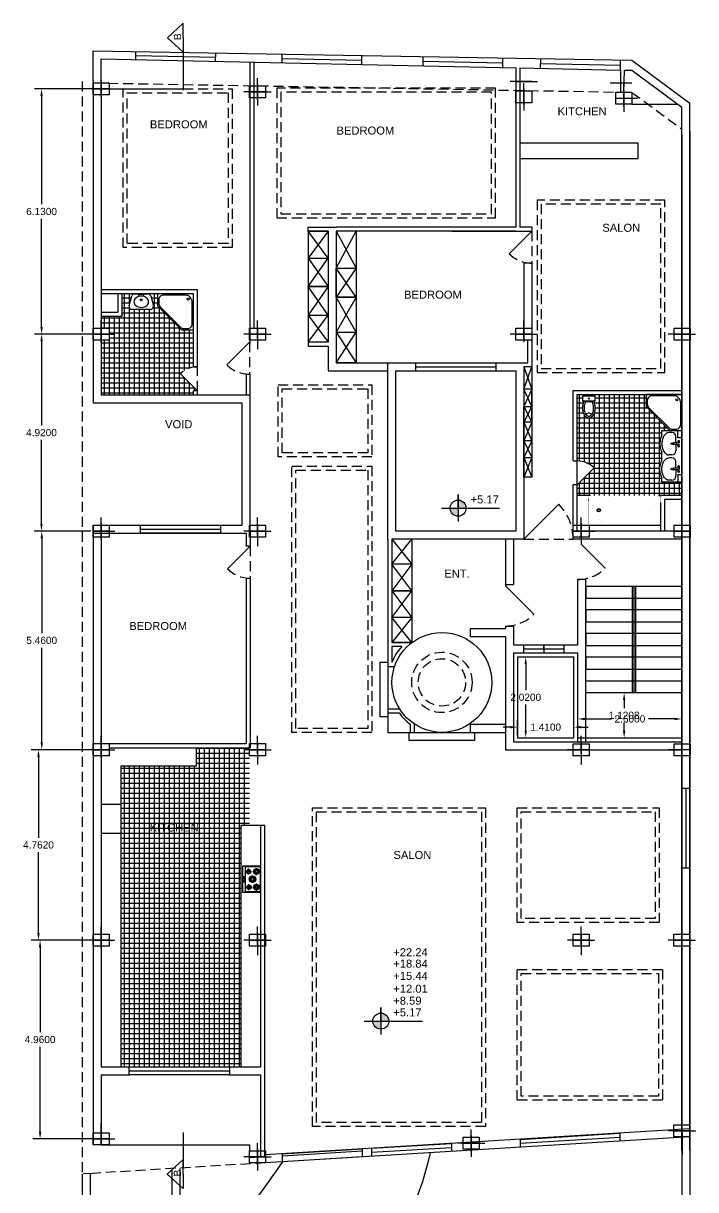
# Model space of a CAD drawing. Header units: inches. Extents: x 116 to 385, y -28932 to 7645.
# Drawn here: x 214.17 to 230.97, y 65.71 to 94.85 of the extents above; entities that cross this region are included whole.
import ezdxf

# ---------------------------------------------------------------- set-up
doc = ezdxf.new("R2010")
doc.units = ezdxf.units.IN
doc.header["$MEASUREMENT"] = 0
for name, pattern in [('0', [0]), ('DASHED2', [0.375, 0.25, -0.125]), ('HIDDEN', [0.375, 0.25, -0.125])]:
    doc.linetypes.add(name, pattern=pattern)
doc.layers.add('SANTEH', color=7, linetype='Continuous')
doc.styles.get("Standard").update_dxf_attribs({"font": 'arial.ttf'})
doc.dimstyles.get("Standard").update_dxf_attribs({"dimtxt": 0.18, "dimasz": 0.18, "dimexe": 0.18, "dimexo": 0.0625, "dimgap": 0.09, "dimtad": 0, "dimtih": 1, "dimtoh": 1, "dimdec": 4, "dimzin": 0, "dimdsep": 46, "dimtxsty": 'Standard', "dimcen": 0.09, "dimadec": 0, "dimazin": 0, "dimtfac": 1, "dimtdec": 4, "dimtofl": 0, "dimtmove": 0, "dimatfit": 3, "dimfxl": 1, "dimtolj": 1, "dimtzin": 0, "dimarcsym": 0})
pattern_1 = [(90, (25.19236, -0.38113), (-0.125, 3e-17), []), (180, (25.19236, -0.38113), (-3e-17, -0.125), [])]

# ---------------------------------------------------------------- blocks, each defined once
blk = doc.blocks.new('*U2')
blk.add_lwpolyline([(-0.2, 0), (0.2, 0), (0.2, -0.3), (-0.2, -0.3)], close=True)
blk = doc.blocks.new('K10-13')
blk.add_lwpolyline([(0, 0), (1400, 0), (1400, 467), (467, 1400), (0, 1400)], close=True)
for points in [[(481, 47), (1167, 47, 0.414214), (1353, 233), (1353, 370, 0.198912), (1299, 502), (502, 1299, 0.198912), (370, 1353), (233, 1353, 0.414214), (47, 1167), (47, 327, 0.414214), (327, 47)], [(327, 47), (471, 47, 0.414214)]]:
    blk.add_lwpolyline(points, format="xyb")
blk.add_circle((203, 203), 40.4)
blk = doc.blocks.new('OVALFREE')
for p, q in [((-8.247561, 0), (8.247561, 0)), ((-14.879001, -14.613447), (-11.666235, -2.623241)), ((-3.249447, -1.45402), (-3.249447, -1.41473)), ((2.271533, -0.61875), (-2.414177, -0.61875)), ((-2.414177, -2.25), (2.271533, -2.25)), ((3.106803, -1.41473), (3.106803, -1.45402)), ((11.666235, -2.623241), (14.879001, -14.613447)), ((11.460326, -19.06875), (-11.460326, -19.06875))]:
    blk.add_line(p, q)
for radius in [1.040625, 0.646875]:
    blk.add_circle((-0.015072, -7.340625), radius)
for centre, radius, start, end in [((-8.247561, -3.539272), 3.539272, 90, 165.000003), ((8.247561, -3.539272), 3.539272, 14.999997, 90), ((-3.168259, -9.7875), 5.846813, 127.551279, 232.448716), ((-0.015072, -13.889206), 11.020456, 52.448718, 127.551282), ((-2.414177, -1.45402), 0.83527, 90, 180), ((-2.414177, -1.41473), 0.83527, 180, 270), ((2.271533, -1.45402), 0.83527, 0, 90), ((2.271533, -1.41473), 0.83527, 270, 0), ((3.138114, -9.7875), 5.846813, 307.551284, 52.448721), ((-11.460326, -15.529478), 3.539272, 165.000003, 270), ((-0.015072, -5.685794), 11.020456, 232.448718, 307.551282), ((11.460326, -15.529478), 3.539272, 270, 14.999997)]:
    blk.add_arc(centre, radius, start, end)
blk = doc.blocks.new('s_19')
at = {"layer": 'SANTEH'}
for p, q in [((-1290, 0), (0, 0)), ((-1290, -500), (-1290, 0)), ((0, 0), (0, -500)), ((-1275, -100), (-1290, -100)), ((-1105, -100), (-1265, -100)), ((-1241, -250), (-1241, -325)), ((-981, -150), (-1141, -150)), ((-1105, 0), (-1105, -100)), ((-1010, -73), (-981, -73)), ((-1010, -93), (-981, -93)), ((-981, -73), (-981, -210)), ((-971, -220), (-961, -220)), ((-912, -73), (-961, -73)), ((-951, -220), (-961, -220)), ((-941, -73), (-941, -210)), ((-912, -93), (-941, -93)), ((-941, -150), (-918, -150)), ((-910, -150), (-781, -150)), ((-681, -250), (-681, -325)), ((-609, -250), (-609, -325)), ((-349, -150), (-509, -150)), ((-378, -73), (-329, -73)), ((-378, -93), (-349, -93)), ((-349, -73), (-349, -210)), ((-339, -220), (-329, -220)), ((-319, -220), (-329, -220)), ((-309, -73), (-309, -210)), ((-280, -73), (-309, -73)), ((-280, -93), (-309, -93)), ((-309, -150), (-284, -150)), ((-279, -150), (-149, -150)), ((-185, 0), (-185, -100)), ((-185, -100), (-52, -100)), ((-49, -250), (-49, -325)), ((-47, -100), (0, -100)), ((-1170, -500), (-1290, -500)), ((-539, -500), (-751, -500)), ((0, -500), (-120, -500))]:
    blk.add_line(p, q, dxfattribs=at)
for points in [[(-1241, -325, 0.147373), (-1222, -387, 0.107136), (-1159, -449, 0.076468), (-1073, -486, 0.063415), (-961, -500, 0.063415), (-849, -486, 0.076468), (-763, -449, 0.107136), (-700, -387, 0.147373), (-681, -325, 0.147373)], [(-1170, -500, 0.064268), (-1085, -534, 0.063415), (-961, -550, 0.063415), (-837, -534, 0.064268), (-751, -500, 0.107136)], [(-49, -325, -0.147373), (-68, -387, -0.107136), (-131, -449, -0.076468), (-217, -486, -0.063415), (-329, -500, -0.063415), (-441, -486, -0.076468), (-527, -449, -0.107136), (-590, -387, -0.147373), (-609, -325, -0.147373)], [(-120, -500, -0.064268), (-205, -534, -0.063415), (-329, -550, -0.063415), (-453, -534, -0.064268), (-539, -500, -0.107136)]]:
    blk.add_lwpolyline(points, format="xyb", dxfattribs=at)
for centre in [(-1026, -84), (-961, -252), (-896, -84), (-394, -84), (-329, -252), (-264, -84)]:
    blk.add_circle(centre, 18.9, dxfattribs=at)
for centre, radius, start, end in [((-1141, -250), 100, 90, 180), ((-971, -210), 10, 180, 270), ((-951, -210), 10, 270, 0), ((-781, -250), 100, 0, 90), ((-509, -250), 100, 90, 180), ((-339, -210), 10, 180, 270), ((-319, -210), 10, 270, 0), ((-149, -250), 100, 0, 90)]:
    blk.add_arc(centre, radius, start, end, dxfattribs=at)
blk = doc.blocks.new('s_44')
at = {"ltscale": 600}
blk.add_line((-1799, 252), (-1799, 265), dxfattribs=at)
at = {"ltscale": 600, "const_width": 4.23}
blk.add_lwpolyline([(-1799, -317), (-1799, 317, -0.414214), (-1746, 370), (-53, 370, -0.414214), (0, 317), (0, -317, -0.414214), (-53, -370), (-1746, -370, -0.414214)], format="xyb", close=True, dxfattribs=at)
at = {"ltscale": 600, "const_width": 0.106}
for points in [[(-1766, -2), (-1763, -35), (-1752, -100), (-1737, -151), (-1717, -191), (-1693, -220), (-1666, -240), (-1638, -254), (-1610, -265), (-1580, -272), (-1548, -278), (-1515, -282), (-1480, -283), (-1443, -283), (-1404, -282), (-1362, -279), (-1319, -275), (-1273, -271), (-1224, -266), (-1175, -261), (-1123, -257), (-1070, -255), (-1016, -254), (-961, -255), (-906, -259), (-850, -264), (-794, -272), (-739, -280), (-685, -289), (-634, -298), (-586, -307), (-541, -314), (-499, -321), (-397, -324), (-363, -326), (-331, -326), (-299, -323), (-269, -317), (-239, -307), (-209, -294), (-178, -275), (-147, -250), (-118, -215), (-91, -170), (-69, -112), (-53, -40), (-48, 5), (-53, 43), (-69, 115), (-91, 173), (-118, 218), (-147, 253), (-178, 278), (-209, 296), (-239, 310), (-269, 320), (-299, 326), (-331, 329), (-363, 329), (-397, 327), (-500, 321), (-541, 314), (-586, 307), (-634, 298), (-685, 289), (-739, 280), (-794, 272), (-850, 264), (-906, 259), (-961, 255), (-1016, 254), (-1070, 255), (-1123, 257), (-1175, 261), (-1224, 266), (-1273, 271), (-1319, 275), (-1362, 279), (-1404, 282), (-1443, 283), (-1480, 283), (-1515, 282), (-1548, 278), (-1580, 272), (-1610, 265), (-1638, 254), (-1666, 240), (-1693, 220), (-1717, 191), (-1737, 151), (-1752, 100), (-1763, 35)], [(-1713, 2), (-1711, -29), (-1700, -88), (-1687, -132), (-1672, -162), (-1656, -182), (-1638, -195), (-1618, -206), (-1594, -214), (-1569, -221), (-1541, -226), (-1511, -229), (-1479, -230), (-1444, -230), (-1407, -229), (-1367, -226), (-1324, -223), (-1278, -218), (-1230, -213), (-1179, -208), (-1126, -205), (-1072, -202), (-1016, -201), (-959, -202), (-901, -206), (-843, -212), (-786, -219), (-730, -228), (-676, -237), (-625, -246), (-577, -255), (-533, -262), (-495, -268), (-394, -271), (-362, -274), (-333, -273), (-307, -271), (-282, -266), (-258, -258), (-233, -247), (-208, -232), (-184, -212), (-161, -185), (-139, -147), (-120, -97), (-105, -31), (-101, 5), (-105, 34), (-120, 100), (-139, 150), (-161, 187), (-184, 215), (-208, 235), (-233, 249), (-258, 261), (-282, 269), (-307, 274), (-333, 276), (-362, 276), (-394, 274), (-494, 268), (-533, 262), (-577, 255), (-625, 246), (-676, 237), (-730, 228), (-786, 219), (-843, 212), (-901, 206), (-959, 202), (-1016, 201), (-1072, 202), (-1126, 205), (-1179, 208), (-1230, 213), (-1278, 218), (-1324, 223), (-1367, 226), (-1407, 229), (-1444, 230), (-1479, 230), (-1511, 229), (-1541, 226), (-1569, 221), (-1594, 214), (-1618, 206), (-1638, 195), (-1656, 182), (-1672, 162), (-1687, 132), (-1700, 88), (-1711, 29)]]:
    blk.add_lwpolyline(points, close=True, dxfattribs=at)
at = {"ltscale": 600}
for radius in [41, 30.4]:
    blk.add_circle((-1541, 0), radius, dxfattribs=at)
blk = doc.blocks.new('K10-44')
for points in [[(-182, 223, 0.020439), (-174, 198), (-174, 135, 0.262987), (-198, 92), (-198, -8, 0.414214), (-148, -58), (152, -58, 0.414214), (202, -8), (202, 92, 0.262987), (178, 135), (178, 198, 0.020439), (186, 223, 0.067459), (202, 342, 0.067459), (186, 461, 0.079812), (143, 554, 0.107118), (74, 621, 0.139889), (2, 642, 0.139889), (-70, 621, 0.107118), (-140, 554, 0.079812), (-182, 461, 0.067459), (-198, 342, 0.067459)], [(-148, 127), (152, 127, -0.414214), (187, 92), (187, -8, -0.414214), (152, -43), (-148, -43, -0.414214), (-183, -8), (-183, 92, -0.414214)]]:
    blk.add_lwpolyline(points, format="xyb", close=True)
for points in [[(90, 142, 0.027307), (102, 158, 0.079812), (137, 236, 0.067459), (152, 342, 0.067459), (137, 448, 0.079812), (102, 526, 0.107118), (47, 579, 0.139889), (2, 592, 0.139889), (-44, 579, 0.107118), (-98, 526, 0.079812), (-134, 448, 0.067459), (-148, 342, 0.067459), (-134, 236, 0.079812), (-98, 158, 0.027307), (-86, 142, 0.139889)], [(-174, 135, -0.136371), (-148, 142), (152, 142, -0.136371), (178, 135)]]:
    blk.add_lwpolyline(points, format="xyb")
blk.add_circle((2, 42), 18.3)
blk.add_arc((2, 602), 105, 213.8994, 326.1006)
blk = doc.blocks.new('38')
at = {"color": 0, "linetype": '0'}
for p, q in [((4682.3, 13565.9), (4682.3, 13514.9)), ((4754.3, 13565.9), (4682.3, 13565.9)), ((4683.8, 13564.4), (4683.8, 13521.9)), ((4752.8, 13564.4), (4683.8, 13564.4)), ((4692.5, 13553.3), (4687.5, 13553.3)), ((4697.4, 13558.3), (4697.4, 13563.3)), ((4697.4, 13543.2), (4697.4, 13548.2)), ((4697.4, 13534.8), (4697.4, 13539.8)), ((4707.3, 13553.3), (4702.3, 13553.3)), ((4713.1, 13542.6), (4708.1, 13542.6)), ((4718.4, 13547.6), (4718.4, 13552.7)), ((4718.4, 13532.3), (4718.4, 13537.3)), ((4728.9, 13542.6), (4723.8, 13542.6)), ((4735.8, 13553.3), (4730.8, 13553.3)), ((4740.7, 13536), (4740.7, 13541)), ((4740.8, 13558.3), (4740.8, 13563.3)), ((4740.8, 13543.2), (4740.8, 13548.2)), ((4750.7, 13553.3), (4745.7, 13553.3)), ((4752.8, 13521.9), (4752.8, 13564.4)), ((4754.3, 13514.9), (4754.3, 13565.9)), ((4682.3, 13514.9), (4754.3, 13514.9)), ((4683.8, 13521.9), (4752.8, 13521.9)), ((4694, 13531.4), (4689, 13531.4)), ((4697.5, 13523.2), (4697.5, 13528.2)), ((4705.6, 13531.4), (4700.6, 13531.4)), ((4737.4, 13532.6), (4732.4, 13532.6)), ((4740.8, 13524.4), (4740.8, 13529.4)), ((4748.9, 13532.6), (4743.9, 13532.6))]:
    blk.add_line(p, q, dxfattribs=at)
for centre, radius in [((4697.4, 13553.2), 8), ((4697.3, 13531.5), 6), ((4697.4, 13553.2), 5.5), ((4697.4, 13553.2), 3.5), ((4697.3, 13531.5), 2.85), ((4718.5, 13542.3), 9), ((4718.5, 13542.3), 6), ((4718.5, 13542.3), 4), ((4740.8, 13553.2), 8), ((4740.6, 13532.7), 6), ((4740.8, 13553.2), 4.5), ((4740.6, 13532.7), 2.85), ((4740.8, 13553.2), 2.5), ((4740.6, 13532.7), 1.35), ((4697.3, 13531.5), 1.35), ((4711.8, 13518.6), 1.09), ((4716.2, 13518.6), 1.09), ((4720.8, 13518.6), 1.09), ((4725.2, 13518.6), 1.09)]:
    blk.add_circle(centre, radius, dxfattribs=at)
blk = doc.blocks.new('*D308')
at = {"color": 0, "lineweight": -2, "transparency": 16777216}
for p, q in [((215.854, 93.217), (214.442, 93.217)), ((214.622, 93.037), (214.622, 90.334)), ((214.622, 87.267), (214.622, 89.97)), ((215.854, 87.087), (214.442, 87.087))]:
    blk.add_line(p, q, dxfattribs=at)
at = {"color": 0, "transparency": 16777216}
for points in [[(214.592, 93.037), (214.652, 93.037), (214.622, 93.217)], [(214.592, 87.267), (214.652, 87.267), (214.622, 87.087)]]:
    blk.add_solid(points, dxfattribs=at)
at = {"layer": 'Defpoints', "color": 0, "transparency": 16777216}
for p in [(215.916, 93.217), (214.622, 87.087), (215.916, 87.087)]:
    blk.add_point(p, dxfattribs=at)
at = {"color": 0, "transparency": 16777216, "insert": (214.622, 90.152), "char_height": 0.18, "attachment_point": 5}
blk.add_mtext('\\A1;6.1300', dxfattribs=at)
blk = doc.blocks.new('*D309')
at = {"color": 0, "lineweight": -2, "transparency": 16777216}
for p, q in [((215.854, 87.087), (214.442, 87.088)), ((214.622, 86.908), (214.621, 84.81)), ((214.619, 82.348), (214.62, 84.446)), ((215.85, 82.167), (214.438, 82.168))]:
    blk.add_line(p, q, dxfattribs=at)
at = {"color": 0, "transparency": 16777216}
for points in [[(214.592, 86.908), (214.652, 86.908), (214.622, 87.088)], [(214.589, 82.348), (214.649, 82.348), (214.618, 82.168)]]:
    blk.add_solid(points, dxfattribs=at)
at = {"layer": 'Defpoints', "color": 0, "transparency": 16777216}
for p in [(215.916, 87.087), (214.618, 82.168), (215.912, 82.167)]:
    blk.add_point(p, dxfattribs=at)
at = {"color": 0, "transparency": 16777216, "insert": (214.62, 84.628), "char_height": 0.18, "attachment_point": 5}
blk.add_mtext('\\A1;4.9200', dxfattribs=at)
blk = doc.blocks.new('*D310')
at = {"color": 0, "lineweight": -2, "transparency": 16777216}
for p, q in [((215.852, 82.167), (214.446, 82.167)), ((214.626, 81.987), (214.626, 79.619)), ((214.626, 76.887), (214.626, 79.255)), ((215.852, 76.707), (214.446, 76.707))]:
    blk.add_line(p, q, dxfattribs=at)
at = {"color": 0, "transparency": 16777216}
for points in [[(214.596, 81.987), (214.656, 81.987), (214.626, 82.167)], [(214.596, 76.887), (214.656, 76.887), (214.626, 76.707)]]:
    blk.add_solid(points, dxfattribs=at)
at = {"layer": 'Defpoints', "color": 0, "transparency": 16777216}
for p in [(215.914, 82.167), (214.626, 76.707), (215.914, 76.707)]:
    blk.add_point(p, dxfattribs=at)
at = {"color": 0, "transparency": 16777216, "insert": (214.626, 79.437), "char_height": 0.18, "attachment_point": 5}
blk.add_mtext('\\A1;5.4600', dxfattribs=at)
blk = doc.blocks.new('*D311')
at = {"color": 0, "lineweight": -2, "transparency": 16777216}
for p, q in [((215.852, 76.707), (214.365, 76.707)), ((214.545, 76.527), (214.545, 74.508)), ((214.545, 72.125), (214.545, 74.144)), ((215.852, 71.945), (214.365, 71.945))]:
    blk.add_line(p, q, dxfattribs=at)
at = {"color": 0, "transparency": 16777216}
for points in [[(214.515, 76.527), (214.575, 76.527), (214.545, 76.707)], [(214.515, 72.125), (214.575, 72.125), (214.545, 71.945)]]:
    blk.add_solid(points, dxfattribs=at)
at = {"layer": 'Defpoints', "color": 0, "transparency": 16777216}
for p in [(215.914, 76.707), (214.545, 71.945), (215.914, 71.945)]:
    blk.add_point(p, dxfattribs=at)
at = {"color": 0, "transparency": 16777216, "insert": (214.545, 74.326), "char_height": 0.18, "attachment_point": 5}
blk.add_mtext('\\A1;4.7620', dxfattribs=at)
blk = doc.blocks.new('*D312')
at = {"color": 0, "lineweight": -2, "transparency": 16777216}
for p, q in [((215.85, 71.945), (214.405, 71.945)), ((214.585, 71.765), (214.585, 69.647)), ((214.585, 67.165), (214.585, 69.283)), ((215.85, 66.985), (214.405, 66.985))]:
    blk.add_line(p, q, dxfattribs=at)
at = {"color": 0, "transparency": 16777216}
for points in [[(214.555, 71.765), (214.615, 71.765), (214.585, 71.945)], [(214.555, 67.165), (214.615, 67.165), (214.585, 66.985)]]:
    blk.add_solid(points, dxfattribs=at)
at = {"layer": 'Defpoints', "color": 0, "transparency": 16777216}
for p in [(215.912, 71.945), (214.585, 66.985), (215.912, 66.985)]:
    blk.add_point(p, dxfattribs=at)
at = {"color": 0, "transparency": 16777216, "insert": (214.585, 69.465), "char_height": 0.18, "attachment_point": 5}
blk.add_mtext('\\A1;4.9600', dxfattribs=at)
blk = doc.blocks.new('*D322')
at = {"color": 0, "lineweight": -2, "transparency": 16777216}
for p, q in [((228.025, 77.068), (228.025, 77.654)), ((230.625, 77.068), (230.625, 77.654)), ((228.205, 77.474), (228.861, 77.474)), ((230.445, 77.474), (229.79, 77.474))]:
    blk.add_line(p, q, dxfattribs=at)
at = {"color": 0, "transparency": 16777216}
for points in [[(228.205, 77.504), (228.205, 77.444), (228.025, 77.474)], [(230.445, 77.504), (230.445, 77.444), (230.625, 77.474)]]:
    blk.add_solid(points, dxfattribs=at)
at = {"layer": 'Defpoints', "color": 0, "transparency": 16777216}
for p in [(230.625, 77.474), (228.025, 77.005), (230.625, 77.005)]:
    blk.add_point(p, dxfattribs=at)
at = {"color": 0, "transparency": 16777216, "insert": (229.325, 77.474), "char_height": 0.18, "attachment_point": 5}
blk.add_mtext('\\A1;2.6000', dxfattribs=at)
blk = doc.blocks.new('*D323')
at = {"color": 0, "lineweight": -2, "transparency": 16777216}
for p, q in [((229.363, 78.126), (229, 78.126)), ((229.18, 77.946), (229.18, 77.747)), ((229.18, 77.185), (229.18, 77.383)), ((228.913, 77.005), (229.36, 77.005))]:
    blk.add_line(p, q, dxfattribs=at)
at = {"color": 0, "transparency": 16777216}
for points in [[(229.15, 77.946), (229.21, 77.946), (229.18, 78.126)], [(229.15, 77.185), (229.21, 77.185), (229.18, 77.005)]]:
    blk.add_solid(points, dxfattribs=at)
at = {"layer": 'Defpoints', "color": 0, "transparency": 16777216}
for p in [(229.425, 78.126), (228.851, 77.005), (229.18, 77.005)]:
    blk.add_point(p, dxfattribs=at)
at = {"color": 0, "transparency": 16777216, "insert": (229.18, 77.565), "char_height": 0.18, "attachment_point": 5}
blk.add_mtext('\\A1;1.1208', dxfattribs=at)
blk = doc.blocks.new('*D324')
at = {"color": 0, "lineweight": -2, "transparency": 16777216}
for p, q in [((226.578, 79.025), (226.901, 79.025)), ((226.721, 78.845), (226.721, 78.197)), ((226.721, 77.185), (226.721, 77.833)), ((226.578, 77.005), (226.901, 77.005))]:
    blk.add_line(p, q, dxfattribs=at)
at = {"color": 0, "transparency": 16777216}
for points in [[(226.691, 78.845), (226.751, 78.845), (226.721, 79.025)], [(226.691, 77.185), (226.751, 77.185), (226.721, 77.005)]]:
    blk.add_solid(points, dxfattribs=at)
at = {"layer": 'Defpoints', "color": 0, "transparency": 16777216}
for p in [(226.515, 79.025), (226.515, 77.005), (226.721, 77.005)]:
    blk.add_point(p, dxfattribs=at)
at = {"color": 0, "transparency": 16777216, "insert": (226.721, 78.015), "char_height": 0.18, "attachment_point": 5}
blk.add_mtext('\\A1;2.0200', dxfattribs=at)
blk = doc.blocks.new('*D325')
at = {"color": 0, "lineweight": -2, "transparency": 16777216}
for p, q in [((226.335, 77.269), (226.155, 77.269)), ((226.515, 77.068), (226.515, 77.449)), ((227.925, 77.068), (227.925, 77.449)), ((228.105, 77.269), (228.285, 77.269))]:
    blk.add_line(p, q, dxfattribs=at)
at = {"color": 0, "transparency": 16777216}
for points in [[(226.335, 77.299), (226.335, 77.239), (226.515, 77.269)], [(228.105, 77.299), (228.105, 77.239), (227.925, 77.269)]]:
    blk.add_solid(points, dxfattribs=at)
at = {"layer": 'Defpoints', "color": 0, "transparency": 16777216}
for p in [(226.515, 77.269), (226.515, 77.005), (227.925, 77.005)]:
    blk.add_point(p, dxfattribs=at)
at = {"color": 0, "transparency": 16777216, "insert": (227.22, 77.269), "char_height": 0.18, "attachment_point": 5}
blk.add_mtext('\\A1;1.4100', dxfattribs=at)

msp = doc.modelspace()

# ---------------------------------------------------------------- hatches: boundary and pattern name
h = msp.add_hatch()
h.set_pattern_fill('ANSI37', color=256, angle=45)
h.set_pattern_definition(pattern_1)
h.paths.add_polyline_path([(217.52025, 87.79634), (217.52025, 88.095), (217.28026, 88.095, -0.33935528), (217.34973, 88.04172), (217.41502, 87.79806, -0.49314543), (217.34555, 87.70753), (216.8798, 87.70753, -0.49314543), (216.81033, 87.79806), (216.81033, 87.79806), (216.87561, 88.04167, -0.33955324), (216.94508, 88.095), (216.63249, 88.095), (216.63249, 87.53794), (216.11444, 87.53794), (216.11444, 87.237), (216.31444, 87.237), (216.31444, 86.937), (216.11444, 86.937), (216.11444, 85.565), (218.41625, 85.565), (218.41625, 85.67551), (218.51625, 85.67551), (218.09198, 86.09977, -0.19891237), (218.51625, 86.27551), (218.41625, 86.27551), (218.41625, 87.199), (218.11758, 87.199)])
h = msp.add_hatch()
h.set_pattern_fill('ANSI37', color=256, angle=45)
h.set_pattern_definition(pattern_1)
h.paths.add_polyline_path([(230.12444, 84.14128, -0.06426781), (230.09028, 84.22638, -0.06341529), (230.07444, 84.3508, -0.06341529), (230.09028, 84.47523, -0.06426781), (230.12444, 84.56033), (230.12444, 84.67985), (230.32893, 84.67985), (229.72844, 85.28034), (229.72844, 85.579), (228.00644, 85.579), (228.00644, 83.92105, -0.19891237), (228.4307, 83.74532), (228.00644, 83.32105), (228.00644, 83.06082), (228.34252, 83.06082), (230.03542, 83.06082), (230.11935, 83.06082), (230.62444, 83.06082), (230.62444, 83.38985), (230.12444, 83.38985), (230.12444, 83.50937, -0.06426781), (230.09028, 83.59447, -0.06341529), (230.07444, 83.71889, -0.06341529), (230.09028, 83.84332, -0.06426781), (230.12444, 83.92842)])
h.paths.add_polyline_path([(228.35595, 85.01565, -0.13988915), (228.29845, 84.99925, -0.13988915), (228.24096, 85.01565, -0.10711811), (228.18532, 85.06954, -0.07981249), (228.1514, 85.14375, -0.06745904), (228.13845, 85.23925, -0.06745904), (228.1514, 85.33474, -0.02043933), (228.15781, 85.35476), (228.15781, 85.40498, -0.26298712), (228.13845, 85.43925), (228.13845, 85.51925, -0.41421356), (228.17845, 85.55925), (228.41845, 85.55925, -0.41421356), (228.45845, 85.51925), (228.45845, 85.43925, -0.26298712), (228.43909, 85.40498), (228.43909, 85.35476, -0.02043933), (228.44551, 85.33474, -0.06745904), (228.45845, 85.23925, -0.06745904), (228.44551, 85.14375, -0.07981249), (228.41159, 85.06954, -0.10711811)], flags=16)
h.paths.add_polyline_path([(228.33484, 85.04963, -0.13988915), (228.29845, 85.03925, -0.13988915), (228.26207, 85.04963, -0.10711811), (228.2186, 85.09173, -0.07981249), (228.18995, 85.1544, -0.06745904), (228.17845, 85.23925, -0.06745904), (228.18995, 85.32409, -0.07981249), (228.2186, 85.38676, -0.02730729), (228.22794, 85.39925), (228.36896, 85.39925, -0.02730729), (228.37831, 85.38676, -0.07981249), (228.40695, 85.32409, -0.06745904), (228.41845, 85.23925, -0.06745904), (228.40695, 85.1544, -0.07981249), (228.37831, 85.09173, -0.10711811)], flags=0)
h.paths.add_polyline_path([(228.41845, 85.41125), (228.17845, 85.41125, -0.41421356), (228.15045, 85.43925), (228.15045, 85.51925, -0.41421356), (228.17845, 85.54725), (228.41845, 85.54725, -0.41421356), (228.44645, 85.51925), (228.44645, 85.43925, -0.41421356)], flags=0)
h.paths.add_polyline_path([(228.28381, 85.47925, -1), (228.3131, 85.47925, -1)], flags=0)
h = msp.add_hatch(color=256)
h.dxf.hatch_style = 1
h.paths.add_polyline_path([(225.03192, 82.94066), (225.03192, 82.74066), (225.23192, 82.74066, 0.41421356)])
h.paths.add_polyline_path([(225.03192, 82.54066), (225.03192, 82.74066), (224.83192, 82.74066, 0.41421356)])
h = msp.add_hatch()
h.set_pattern_fill('ANSI37', color=256, angle=45)
h.set_pattern_definition(pattern_1)
h.paths.add_polyline_path([(219.60421, 74.80887), (219.81644, 74.80887), (219.81644, 76.757), (218.49347, 76.757), (218.49347, 76.305), (216.61444, 76.305), (216.61444, 68.787), (216.81444, 68.787), (219.31444, 68.787), (219.60421, 68.787)])
h = msp.add_hatch(color=256)
h.dxf.hatch_style = 1
h.paths.add_polyline_path([(223.10011, 70.12468), (223.10011, 69.92468), (223.30011, 69.92468, 0.41421356)])
h.paths.add_polyline_path([(223.10011, 69.72468), (223.10011, 69.92468), (222.90011, 69.92468, 0.41421356)])

# ---------------------------------------------------------------- linework, layer by layer
for p, q in [((218.16444, 94.85388), (217.76934, 94.49388)), ((218.16444, 94.49388), (218.16444, 94.85388)), ((218.16444, 94.13388), (217.76934, 94.49388)), ((218.16444, 94.49388), (218.16444, 93.18122)), ((218.16444, 94.49388), (218.16444, 94.13388)), ((215.91444, 93.415), (215.91444, 94.165)), ((215.91444, 94.165), (229.37444, 93.92954)), ((216.97352, 93.94849), (216.97352, 94.14648)), ((216.11444, 93.217), (216.11444, 93.967)), ((216.11444, 93.967), (226.47444, 93.74373)), ((216.97352, 94.04748), (218.97305, 94.00845)), ((218.97259, 93.9054), (218.97352, 94.11149)), ((219.83625, 86.839), (219.83625, 93.88679)), ((219.93625, 87.235), (219.93625, 93.88464)), ((220.62737, 94.08256), (220.62279, 93.86984)), ((220.62508, 93.9762), (222.62737, 93.9371)), ((222.62737, 93.82664), (222.62737, 94.04757)), ((224.15218, 94.0209), (224.14729, 93.79388)), ((224.14973, 93.90739), (226.15143, 93.86483)), ((226.15143, 93.74373), (226.15143, 93.98592)), ((227.08707, 93.96956), (227.08207, 93.73063)), ((227.08457, 93.85009), (229.08646, 93.81101)), ((229.08646, 93.68743), (229.08646, 93.93458)), ((229.37444, 93.92954), (230.82444, 92.86251)), ((216.11444, 93.019), (216.11444, 93.55856)), ((226.47444, 93.74373), (226.47444, 89.762)), ((226.57444, 93.74157), (226.57444, 89.762)), ((226.57444, 93.74157), (229.08646, 93.68743)), ((229.08646, 93.68743), (229.08641, 93.12954)), ((229.08646, 93.68528), (229.08641, 93.68528)), ((229.17444, 93.12954), (229.18641, 93.68528)), ((229.18641, 93.68528), (229.37444, 93.68123)), ((229.37444, 93.68123), (230.62444, 92.76137)), ((215.91444, 93.415), (215.91444, 85.365)), ((216.11444, 93.415), (216.11444, 85.565)), ((216.11444, 93.415), (216.11444, 92.87544)), ((220.01444, 92.94722), (220.01444, 93.48678)), ((220.01444, 93.34322), (220.01444, 92.80366)), ((226.87244, 93.40013), (226.33288, 93.40013)), ((226.47644, 93.40013), (227.016, 93.40013)), ((226.67444, 92.821), (226.67444, 93.36056)), ((229.37244, 93.36267), (228.83288, 93.36267)), ((229.17444, 92.78354), (229.17444, 93.3231)), ((229.30606, 93.36267), (229.30651, 93.36234)), ((216.31244, 93.217), (215.77288, 93.217)), ((215.91444, 93.217), (215.91444, 87.087)), ((215.91644, 93.217), (216.456, 93.217)), ((216.11444, 93.217), (218.16444, 93.217)), ((220.21244, 93.14522), (219.67288, 93.14522)), ((219.81644, 93.14522), (220.356, 93.14522)), ((226.67444, 93.217), (226.67444, 92.67744)), ((228.97644, 92.98154), (229.516, 92.98154)), ((229.17444, 93.17954), (229.17444, 92.63998)), ((229.37444, 92.83182), (230.5287, 92.83182)), ((230.62444, 92.01137), (230.62444, 92.76137)), ((230.82444, 92.11251), (230.82444, 92.86251)), ((230.82444, 92.16251), (230.82444, 52.59251)), ((230.82444, 66.70301), (230.82444, 92.11251)), ((226.57444, 91.87143), (229.5241, 91.87143)), ((229.5241, 91.87143), (229.5241, 91.47143)), ((230.62444, 92.06137), (230.62444, 52.77138)), ((230.62444, 92.01137), (230.62444, 66.70301)), ((230.62444, 66.70301), (230.62444, 92.01137)), ((230.62444, 91.63154), (230.62444, 91.88154)), ((229.5241, 91.47143), (226.57444, 91.47143)), ((230.62444, 90.33154), (230.62444, 90.23154)), ((221.28244, 89.662), (221.28244, 89.762)), ((221.28244, 89.762), (221.98244, 89.762)), ((226.47444, 89.762), (221.98244, 89.762)), ((226.87444, 89.762), (226.57444, 89.762)), ((226.87444, 89.762), (226.87444, 89.662)), ((221.78244, 89.662), (221.28244, 89.662)), ((221.28244, 89.662), (221.28244, 86.889)), ((221.78244, 88.98285), (221.28244, 89.662)), ((221.28244, 89.662), (221.78244, 89.662)), ((221.78244, 89.662), (221.28244, 88.98285)), ((221.78244, 89.662), (221.78244, 86.889)), ((226.47444, 89.662), (221.98244, 89.662)), ((221.98244, 89.662), (221.98244, 86.369)), ((221.98244, 88.73981), (222.48244, 89.662)), ((222.48244, 89.662), (221.98244, 89.662)), ((221.98244, 89.662), (222.48244, 88.73981)), ((222.48244, 89.662), (222.48244, 86.369)), ((224.87444, 89.662), (226.47444, 89.662)), ((226.87444, 89.662), (226.30875, 89.09632)), ((226.47444, 89.662), (226.67444, 89.662)), ((226.67444, 89.662), (226.87444, 89.662)), ((221.28244, 88.98285), (221.78244, 88.98285)), ((221.28244, 88.98285), (221.78244, 88.2755)), ((221.28244, 88.2755), (221.78244, 88.98285)), ((221.98244, 88.0155), (221.98244, 88.73981)), ((221.98244, 88.73981), (222.48244, 88.73981)), ((222.48244, 88.73981), (221.98244, 88.0155)), ((222.48244, 88.0155), (221.98244, 88.73981)), ((226.67444, 88.862), (226.67444, 86.889)), ((226.87444, 88.862), (226.67444, 88.862)), ((226.87444, 88.862), (226.87444, 86.369)), ((218.51625, 88.195), (216.11444, 88.195)), ((218.41625, 88.095), (216.11444, 88.095)), ((216.53249, 87.63794), (216.53249, 88.095)), ((216.63249, 87.53794), (216.63249, 88.095)), ((218.41625, 86.27551), (218.41625, 88.095)), ((218.51625, 86.27551), (218.51625, 88.195)), ((221.78244, 87.5651), (221.28244, 88.2755)), ((221.28244, 88.2755), (221.78244, 88.2755)), ((221.28244, 88.2755), (221.78244, 88.2755)), ((221.78244, 88.2755), (221.28244, 88.2755)), ((221.78244, 88.2755), (221.28244, 87.5651)), ((222.48244, 88.0155), (221.98244, 88.0155)), ((221.98244, 88.0155), (222.48244, 88.0155)), ((222.48244, 87.13771), (221.98244, 88.0155)), ((221.98244, 88.0155), (222.48244, 88.0155)), ((222.48244, 88.0155), (221.98244, 87.13771)), ((216.11244, 87.63794), (216.53249, 87.63794)), ((216.11244, 87.53794), (216.63249, 87.53794)), ((216.11244, 86.889), (216.11244, 87.42856)), ((220.01444, 86.9849), (220.01444, 87.42856)), ((221.28244, 87.5651), (221.78244, 87.5651)), ((221.28244, 87.5651), (221.78244, 86.889)), ((221.28244, 86.889), (221.78244, 87.5651)), ((226.67444, 86.9849), (226.67444, 87.42856)), ((230.62444, 86.889), (230.62444, 87.42856)), ((216.11244, 87.285), (216.11244, 86.74544)), ((220.01444, 87.25468), (220.01444, 86.71512)), ((221.98244, 87.13771), (222.48244, 87.13771)), ((221.98244, 87.13771), (222.48244, 86.369)), ((221.98244, 86.369), (222.48244, 87.13771)), ((226.67444, 87.25468), (226.67444, 86.889)), ((230.62444, 87.285), (230.62444, 86.74544)), ((216.31044, 87.087), (215.77088, 87.087)), ((215.91444, 87.087), (216.454, 87.087)), ((219.81444, 86.889), (219.24875, 86.32332)), ((220.21244, 87.087), (219.67288, 87.087)), ((219.83625, 86.889), (219.81444, 86.889)), ((219.81644, 87.087), (220.356, 87.087)), ((221.78244, 86.889), (221.28244, 86.889)), ((221.28244, 86.889), (221.28244, 86.789)), ((221.78244, 86.889), (221.28244, 86.889)), ((226.87244, 87.087), (226.33288, 87.087)), ((226.47644, 87.087), (227.016, 87.087)), ((226.77444, 86.369), (226.77444, 86.937)), ((230.82244, 87.087), (230.28288, 87.087)), ((230.42644, 87.087), (230.966, 87.087)), ((221.28244, 86.789), (221.78244, 86.789)), ((221.78244, 86.789), (221.78244, 86.169)), ((218.41625, 86.27551), (218.51625, 86.27551)), ((221.98244, 86.369), (223.27444, 86.369)), ((222.48244, 86.369), (221.98244, 86.369)), ((223.27444, 81.969), (223.27444, 86.369)), ((223.27444, 86.369), (226.47444, 86.369)), ((223.97444, 86.169), (223.97444, 86.369)), ((223.97444, 86.369), (225.97444, 86.369)), ((223.97444, 86.269), (225.97444, 86.269)), ((225.97444, 86.369), (225.97444, 86.169)), ((226.47444, 86.369), (226.77444, 86.369)), ((226.67444, 86.269), (226.67444, 82.169)), ((226.87444, 86.269), (226.67444, 86.269)), ((226.67444, 85.71465), (226.87444, 86.269)), ((226.87444, 86.269), (226.67444, 86.269)), ((226.67444, 86.269), (226.87444, 85.71465)), ((226.87444, 86.369), (226.87444, 86.269)), ((226.87444, 86.269), (226.87444, 83.51423)), ((218.51625, 85.67551), (218.09198, 86.09977)), ((219.73625, 86.089), (219.73625, 85.565)), ((219.73625, 86.089), (219.83625, 86.089)), ((219.83625, 85.565), (219.83625, 86.089)), ((221.78244, 86.169), (223.27444, 86.169)), ((223.47444, 82.169), (223.47444, 86.169)), ((223.47444, 86.169), (226.47444, 86.169)), ((226.47444, 86.169), (226.47444, 82.169)), ((218.41625, 85.565), (218.41625, 85.67551)), ((218.51625, 85.67551), (218.41625, 85.67551)), ((218.51625, 85.565), (218.51625, 85.67551)), ((226.87444, 85.71465), (226.67444, 85.71465)), ((226.87444, 85.71465), (226.67444, 85.2796)), ((226.87444, 85.2796), (226.67444, 85.71465)), ((226.67444, 85.71465), (226.67444, 85.2796)), ((226.87444, 85.2796), (226.87444, 85.71465)), ((227.90644, 85.679), (230.62444, 85.679)), ((227.90644, 83.92105), (227.90644, 85.679)), ((219.83625, 85.565), (216.11444, 85.565)), ((219.83625, 82.165), (219.83625, 85.565)), ((228.00644, 85.579), (230.62444, 85.579)), ((228.00644, 83.92105), (228.00644, 85.579)), ((219.63625, 85.365), (215.91444, 85.365)), ((219.63625, 82.317), (219.63625, 85.365)), ((226.67444, 84.89162), (226.67444, 85.2796)), ((226.67444, 85.2796), (226.87444, 85.2796)), ((226.67444, 85.2796), (226.87444, 85.2796)), ((226.67444, 85.2796), (226.87444, 84.89162)), ((226.87444, 85.2796), (226.67444, 84.89162)), ((226.87444, 84.89162), (226.87444, 85.2796)), ((226.87444, 84.89162), (226.67444, 84.89162)), ((226.87444, 84.89162), (226.67444, 84.41927)), ((226.67444, 84.41927), (226.67444, 84.89162)), ((226.67444, 84.89162), (226.87444, 84.41927)), ((226.87444, 84.41927), (226.67444, 84.41927)), ((226.67444, 84.41927), (226.67444, 84.00376)), ((226.87444, 84.41927), (226.67444, 84.00376)), ((226.67444, 84.00376), (226.67444, 84.41927)), ((226.67444, 84.41927), (226.87444, 84.00376)), ((226.67444, 84.00376), (226.87444, 84.00376)), ((226.87444, 84.00376), (226.67444, 83.51423)), ((226.67444, 83.51423), (226.67444, 84.00376)), ((226.67444, 84.00376), (226.87444, 83.51423)), ((227.90644, 83.92105), (228.00644, 83.92105)), ((228.00644, 83.32105), (228.00644, 83.92105)), ((228.00644, 83.32105), (228.4307, 83.74532)), ((226.87444, 83.51423), (226.67444, 83.51423)), ((225.03192, 82.74066), (225.03192, 83.07997)), ((225.03192, 83.07997), (225.03192, 82.40405)), ((227.90644, 82.169), (227.90644, 83.32105)), ((228.00644, 83.32105), (227.90644, 83.32105)), ((228.00644, 82.169), (228.00644, 83.32105)), ((228.34252, 83.06082), (228.00644, 83.06082)), ((230.03542, 83.06082), (230.11935, 83.06082)), ((230.62444, 83.06082), (230.08832, 83.06082)), ((226.67444, 81.969), (227.54418, 82.83874)), ((230.08832, 82.88139), (230.08832, 82.169)), ((230.62444, 82.96082), (230.18832, 82.96082)), ((230.18832, 82.96082), (230.18832, 82.169)), ((216.11244, 81.969), (216.11244, 82.50856)), ((220.01444, 82.0649), (220.01444, 82.50856)), ((224.61461, 82.74066), (226.06945, 82.74066)), ((228.10444, 81.969), (228.10444, 82.50856)), ((230.62444, 81.969), (230.62444, 82.50856)), ((215.91244, 82.317), (219.63625, 82.317)), ((215.91444, 82.317), (215.91444, 66.957)), ((215.91444, 82.317), (215.91444, 76.905)), ((216.11244, 82.365), (216.11244, 81.82544)), ((216.11444, 82.317), (216.11444, 68.787)), ((217.09703, 82.317), (219.09703, 82.317)), ((217.09703, 82.117), (217.09703, 82.317)), ((217.09703, 82.217), (219.09703, 82.217)), ((219.09703, 82.317), (219.09703, 82.117)), ((220.01444, 82.33468), (220.01444, 81.79512)), ((228.10444, 82.365), (228.10444, 81.84)), ((228.30644, 82.319), (230.08832, 82.319)), ((230.62444, 82.365), (230.62444, 81.82544)), ((216.31044, 82.167), (215.91244, 82.167)), ((215.91244, 82.167), (215.91244, 76.707)), ((215.91244, 82.117), (219.73625, 82.117)), ((215.91444, 82.167), (216.454, 82.167)), ((219.09703, 82.117), (217.09703, 82.117)), ((220.21244, 82.167), (219.67288, 82.167)), ((219.73625, 82.117), (219.73625, 81.78917)), ((219.81644, 82.167), (220.356, 82.167)), ((219.83625, 82.167), (219.83625, 81.78917)), ((223.27444, 81.969), (223.27444, 77.14)), ((226.41544, 81.969), (223.37444, 81.969)), ((223.37444, 81.969), (223.37444, 79.38288)), ((223.37444, 81.34079), (223.87444, 81.969)), ((223.87444, 81.969), (223.37444, 81.969)), ((223.37444, 81.969), (223.87444, 81.34079)), ((226.41544, 82.169), (223.47444, 82.169)), ((226.47444, 82.169), (223.47444, 82.169)), ((223.87444, 81.969), (223.87444, 79.38288)), ((226.47444, 82.169), (226.21544, 82.169)), ((226.21544, 81.969), (226.21544, 80.83621)), ((226.67444, 81.969), (226.41544, 81.969)), ((226.41544, 81.969), (226.41544, 80.83621)), ((226.67444, 82.169), (226.67444, 81.969)), ((230.62544, 82.169), (227.90444, 82.169)), ((230.62544, 81.969), (227.90444, 81.969)), ((227.90644, 82.167), (228.446, 82.167)), ((230.82244, 82.167), (230.28288, 82.167)), ((230.42644, 82.167), (230.82444, 82.167)), ((219.83625, 81.78917), (219.27056, 81.22349)), ((219.83625, 81.78917), (219.73625, 81.78917)), ((228.10444, 81.84), (228.70426, 81.24018)), ((223.87444, 81.34079), (223.37444, 81.34079)), ((223.87444, 81.34079), (223.37444, 80.67594)), ((223.87444, 80.67594), (223.37444, 81.34079)), ((219.73625, 80.98917), (219.73825, 76.857)), ((219.73625, 80.98917), (219.83625, 80.98917)), ((219.83625, 80.98917), (219.83825, 76.757)), ((226.21544, 80.83621), (226.41544, 80.83621)), ((226.21544, 80.83621), (226.21544, 80.79621)), ((226.21544, 80.79621), (226.92254, 80.0891)), ((228.02544, 79.325), (228.02544, 80.969)), ((228.02544, 80.969), (228.22544, 80.969)), ((228.02544, 80.969), (228.02544, 80.959)), ((228.22544, 76.905), (228.22544, 80.969)), ((228.22544, 80.7926), (230.62544, 80.7926)), ((228.22544, 80.7926), (228.22544, 80.4962)), ((229.38544, 78.12575), (229.38544, 80.7926)), ((229.42544, 80.7926), (229.42544, 78.12575)), ((229.42544, 80.7926), (229.46544, 80.7926)), ((229.46544, 80.7926), (229.46544, 78.12575)), ((230.62444, 80.7926), (230.62444, 78.12575)), ((223.87444, 80.67594), (223.37444, 80.67594)), ((223.37444, 80.67594), (223.87444, 80.67594)), ((223.37444, 80.00782), (223.87444, 80.67594)), ((223.87444, 80.67594), (223.37444, 80.67594)), ((223.37444, 80.67594), (223.87444, 80.00782)), ((228.22544, 80.4962), (230.62544, 80.4962)), ((230.62444, 80.4962), (230.62444, 80.1998)), ((230.62544, 80.1998), (228.22544, 80.1998)), ((228.22544, 80.1998), (228.22544, 79.9034)), ((223.87444, 80.00782), (223.37444, 80.00782)), ((223.87444, 80.00782), (223.37444, 79.38288)), ((223.87444, 79.38288), (223.37444, 80.00782)), ((228.22544, 79.9034), (230.62544, 79.9034)), ((230.62444, 79.9034), (230.62444, 79.607)), ((225.33744, 79.535), (225.33744, 79.735)), ((225.33744, 79.735), (226.21544, 79.735)), ((226.21544, 79.79621), (226.21544, 79.78621)), ((226.21544, 79.78621), (226.21544, 79.735)), ((226.41544, 79.78621), (226.21544, 79.78621)), ((226.41544, 79.78621), (226.41544, 79.325)), ((230.62544, 79.607), (228.22544, 79.607)), ((228.22544, 79.607), (228.22544, 79.3106)), ((223.87444, 79.38288), (223.37444, 79.38288)), ((223.37444, 79.38288), (223.87444, 79.38288)), ((223.62186, 79.28288), (223.37444, 79.28288)), ((223.37444, 79.28288), (223.37444, 78.88168)), ((225.33744, 79.535), (226.21544, 79.535)), ((226.21544, 79.535), (226.21544, 76.705)), ((226.41544, 79.325), (228.02544, 79.325)), ((226.66544, 79.325), (226.66544, 79.125)), ((227.17044, 79.225), (227.17044, 79.325)), ((227.17044, 79.325), (227.17044, 79.125)), ((227.67544, 79.325), (227.67544, 79.125)), ((228.22544, 79.3106), (230.62544, 79.3106)), ((230.62444, 79.3106), (230.62444, 79.01416)), ((226.41544, 79.125), (226.41544, 76.905)), ((226.41544, 79.125), (228.02544, 79.125)), ((226.51544, 79.025), (226.51544, 77.005)), ((226.51544, 79.025), (227.92544, 79.025)), ((226.66544, 79.225), (227.67544, 79.225)), ((227.92544, 77.005), (227.92544, 79.025)), ((228.02544, 76.905), (228.02544, 79.125)), ((230.62544, 79.01416), (228.22544, 79.01416)), ((228.22544, 79.01416), (228.22544, 78.71776)), ((223.27444, 78.88168), (223.07444, 78.88168)), ((223.07444, 78.88168), (223.07444, 77.53931)), ((223.27444, 78.78168), (223.44283, 78.78168)), ((228.22544, 78.71776), (230.62544, 78.71776)), ((230.62444, 78.71776), (230.62444, 78.42136)), ((230.62544, 78.42136), (228.22544, 78.42136)), ((230.62544, 78.12575), (228.22544, 78.12575)), ((229.42544, 78.12575), (229.38544, 78.12575)), ((223.07444, 77.53931), (223.27444, 77.53931)), ((223.27444, 77.72762), (223.56773, 77.72762)), ((223.27444, 77.62762), (223.55842, 77.62762)), ((223.8417, 77.14), (223.8417, 77.33762)), ((223.9417, 77.14), (223.9417, 77.34471)), ((225.33744, 77.14), (225.33744, 77.34)), ((225.33744, 77.34), (226.21544, 77.34)), ((216.11244, 76.509), (216.11244, 77.04856)), ((220.01444, 76.6049), (220.01444, 77.04856)), ((223.27444, 77.14), (226.21544, 77.14)), ((223.80798, 76.94), (223.80798, 77.14)), ((225.43744, 76.94), (223.80798, 76.94)), ((225.33744, 77.14), (226.21544, 77.14)), ((225.43744, 77.14), (225.43744, 76.94)), ((226.51544, 77.005), (227.92544, 77.005)), ((228.02544, 77.005), (230.62544, 77.005)), ((228.10444, 76.6049), (228.10444, 77.04856)), ((230.62444, 76.509), (230.62444, 77.04856)), ((216.31044, 76.707), (215.77088, 76.707)), ((215.91444, 76.707), (216.454, 76.707)), ((216.11244, 76.905), (216.11244, 76.36544)), ((216.31444, 76.857), (219.73825, 76.857)), ((216.31444, 76.757), (219.83825, 76.757)), ((218.49347, 76.305), (218.49347, 76.757)), ((220.21244, 76.707), (219.67288, 76.707)), ((219.81644, 76.707), (220.356, 76.707)), ((220.01444, 76.87468), (220.01444, 76.33512)), ((226.21544, 76.705), (230.62544, 76.705)), ((226.41544, 76.905), (230.62544, 76.905)), ((228.30244, 76.707), (227.76288, 76.707)), ((227.90644, 76.707), (228.446, 76.707)), ((228.10444, 76.87468), (228.10444, 76.33512)), ((230.82244, 76.707), (230.28288, 76.707)), ((230.62444, 76.905), (230.62444, 76.36544)), ((216.61444, 68.787), (216.61444, 76.305)), ((216.61444, 76.305), (218.49347, 76.305)), ((230.62444, 75.74802), (230.82444, 75.74802)), ((230.72444, 75.74802), (230.72444, 73.74802)), ((230.82444, 75.74802), (230.82444, 73.74802)), ((216.61444, 75.33741), (216.11444, 75.33741)), ((216.11444, 75.33741), (216.11444, 74.62012)), ((216.11444, 74.62012), (216.61444, 74.62012)), ((220.10421, 74.80887), (219.60421, 74.80887)), ((219.60421, 74.80887), (219.60421, 68.787)), ((220.10421, 68.787), (220.10421, 74.80887)), ((220.20421, 74.80887), (220.10421, 74.80887)), ((220.20421, 66.53463), (220.20421, 74.80887)), ((230.82444, 73.74802), (230.62444, 73.74802)), ((216.11244, 71.747), (216.11244, 72.28656)), ((220.01444, 71.8429), (220.01444, 72.28656)), ((228.10444, 71.8429), (228.10444, 72.28656)), ((230.62444, 71.747), (230.62444, 72.28656)), ((216.11244, 72.143), (216.11244, 71.60344)), ((220.01444, 72.11268), (220.01444, 71.57312)), ((228.10444, 72.11268), (228.10444, 71.57312)), ((230.62444, 72.143), (230.62444, 71.60344)), ((216.31044, 71.945), (215.77088, 71.945)), ((215.91444, 71.945), (215.91444, 67.155)), ((215.91444, 71.945), (216.454, 71.945)), ((220.21244, 71.945), (219.67288, 71.945)), ((219.81644, 71.945), (220.356, 71.945)), ((228.30244, 71.945), (227.76288, 71.945)), ((227.90644, 71.945), (228.446, 71.945)), ((230.82244, 71.945), (230.28288, 71.945)), ((230.42644, 71.945), (230.966, 71.945)), ((223.10011, 69.92468), (223.10011, 70.26399)), ((223.10011, 70.26399), (223.10011, 69.58807)), ((222.68279, 69.92468), (224.13763, 69.92468)), ((216.11444, 68.787), (216.81444, 68.787)), ((216.81444, 68.787), (219.31444, 68.787)), ((216.81444, 68.587), (216.81444, 68.787)), ((219.31444, 68.787), (220.10421, 68.787)), ((219.31444, 68.787), (219.31444, 68.587)), ((216.11444, 68.587), (216.11444, 66.957)), ((216.11444, 68.587), (216.81444, 68.587)), ((216.81444, 68.687), (219.31444, 68.687)), ((219.31444, 68.587), (216.81444, 68.587)), ((219.31444, 68.587), (220.10421, 68.587)), ((220.10421, 66.53463), (220.10421, 68.587)), ((230.62444, 67.155), (230.62444, 67.69456)), ((215.91444, 67.353), (215.91444, 67.103)), ((216.11444, 66.83486), (216.11444, 67.37442)), ((230.62444, 67.551), (230.62444, 67.01144)), ((215.91444, 67.103), (215.91362, 67.04301)), ((215.91444, 67.09086), (215.91444, 66.83486)), ((216.11444, 67.23086), (216.11444, 66.83486)), ((218.16444, 67.14052), (218.16444, 66.26482)), ((230.81421, 67.23463), (220.20421, 66.58463)), ((230.82644, 67.035), (220.21644, 66.38501)), ((225.35644, 66.67501), (225.35644, 67.21457)), ((225.35644, 67.07101), (225.35644, 66.53145)), ((226.5794, 66.9699), (229.0744, 67.12796)), ((226.5794, 66.87236), (229.0744, 67.02782)), ((229.0744, 67.12796), (229.0744, 66.92767)), ((230.82444, 67.183), (230.28488, 67.183)), ((230.42844, 67.183), (230.968, 67.183)), ((230.62644, 66.735), (230.62644, 67.27456)), ((230.62644, 67.131), (230.62644, 66.59144)), ((216.31244, 66.985), (215.77288, 66.985)), ((215.91644, 66.985), (216.456, 66.985)), ((216.11444, 66.83486), (216.61444, 66.83486)), ((216.31444, 66.83486), (219.81644, 66.83486)), ((219.81644, 66.83486), (219.81644, 66.68301)), ((220.01644, 66.33501), (220.01644, 66.87457)), ((220.01644, 66.73101), (220.01644, 66.19145)), ((220.63476, 66.61131), (222.63115, 66.73137)), ((222.63115, 66.73137), (222.63115, 66.53294)), ((222.87081, 66.74767), (224.86737, 66.86494)), ((222.87081, 66.64765), (224.86737, 66.76744)), ((222.87081, 66.74767), (222.87081, 66.54762)), ((224.86737, 66.86494), (224.86737, 66.66994)), ((225.55444, 66.87301), (225.01488, 66.87301)), ((225.15844, 66.87301), (225.698, 66.87301)), ((226.5794, 66.9699), (226.5794, 66.77482)), ((218.15932, 66.46488), (217.76422, 66.10488)), ((218.15932, 66.10488), (218.15932, 66.46488)), ((220.21444, 66.53301), (219.67488, 66.53301)), ((220.20421, 66.53463), (219.81644, 66.51088)), ((219.81844, 66.53301), (220.358, 66.53301)), ((220.64678, 66.5617), (222.63115, 66.68216)), ((220.64678, 66.41137), (220.64678, 66.61203)), ((222.63115, 66.53294), (220.64678, 66.41137)), ((217.88625, 64.86441), (217.88625, 66.19226)), ((218.08625, 64.71441), (218.08625, 66.24226)), ((215.63625, 66.10441), (215.63625, 50.89243)), ((215.8355, 66.11662), (215.83625, 51.11607)), ((218.15932, 65.74488), (217.76422, 66.10488)), ((218.15932, 66.10488), (218.15932, 65.74488))]:
    msp.add_line(p, q)
at = {"linetype": 'DASHED2'}
for p, q in [((215.63625, 93.40243), (215.63625, 66.05441)), ((226.87444, 89.662), (226.87444, 88.862)), ((219.81444, 86.889), (219.81444, 86.089)), ((218.51625, 85.67551), (218.51625, 86.27551)), ((226.67444, 81.969), (227.90444, 81.969)), ((219.83625, 81.78917), (219.83625, 80.98917)), ((220.21644, 66.38501), (215.91444, 66.12146)), ((215.91444, 66.12146), (215.63625, 66.10441))]:
    msp.add_line(p, q, dxfattribs=at)
at = {"linetype": 'HIDDEN'}
for p, q in [((215.91444, 93.365), (229.37444, 93.12954)), ((229.37444, 93.12954), (230.62444, 92.20969))]:
    msp.add_line(p, q, dxfattribs=at)
at = {"linetype": 'DASHED2'}
for points in [[(216.66202, 93.217), (219.38118, 93.217), (219.38118, 89.25329), (216.66202, 89.25329)], [(216.76202, 93.117), (219.28118, 93.117), (219.28118, 89.35329), (216.76202, 89.35329)], [(225.96785, 93.23771), (220.50514, 93.23771), (220.50514, 89.99665), (225.96785, 89.99665)], [(225.86785, 93.13771), (220.60514, 93.13771), (220.60514, 90.09665), (225.86785, 90.09665)], [(230.19944, 90.43775), (227.0028, 90.43775), (227.0028, 86.13403), (230.19944, 86.13403)], [(230.09944, 90.33775), (227.1028, 90.33775), (227.1028, 86.23403), (230.09944, 86.23403)], [(220.5375, 85.8246), (222.87521, 85.8246), (222.87521, 84.0269), (220.5375, 84.0269)], [(220.6375, 85.7246), (222.77521, 85.7246), (222.77521, 84.1269), (220.6375, 84.1269)], [(222.87521, 77.14), (220.87337, 77.14), (220.87337, 83.79114), (222.87521, 83.79114)], [(222.77521, 77.24), (220.97337, 77.24), (220.97337, 83.69114), (222.77521, 83.69114)], [(221.39527, 75.25425), (225.71763, 75.25425), (225.71763, 67.29346), (221.39527, 67.29346)], [(226.51056, 75.25425), (230.05718, 75.25425), (230.05718, 72.38678), (226.51056, 72.38678)], [(221.49527, 75.15425), (225.61763, 75.15425), (225.61763, 67.39346), (221.49527, 67.39346)], [(226.61056, 75.15425), (229.95718, 75.15425), (229.95718, 72.48678), (226.61056, 72.48678)], [(226.51056, 71.21389), (230.14274, 71.21389), (230.14274, 67.9531), (226.51056, 67.9531)], [(226.61056, 71.11389), (230.04274, 71.11389), (230.04274, 68.0531), (226.61056, 68.0531)]]:
    msp.add_lwpolyline(points, close=True, dxfattribs=at)
for centre, radius in [((225.03192, 82.74066), 0.2), ((224.62642, 78.3875), 1.2475), ((223.10011, 69.92468), 0.2)]:
    msp.add_circle(centre, radius)
for radius in [0.75519, 0.75519, 0.59223]:
    msp.add_circle((224.62642, 78.3875), radius, dxfattribs=at)
for centre, radius, start, end in [((226.87444, 89.662), 0.8, 225, 270), ((218.51625, 85.67551), 0.6, 90, 135), ((219.81444, 86.889), 0.8, 225, 270), ((226.67444, 81.969), 1.23, 0, 45), ((219.83625, 81.78917), 0.8, 225, 270), ((228.02544, 81.919), 0.96, 270, 315), ((226.21544, 80.79621), 1, 270, 315)]:
    msp.add_arc(centre, radius, start, end, dxfattribs=at)
for centre, radius, start, end in [((228.00644, 83.32105), 0.6, 45, 90), ((224.54085, 78.43925), 1.2475, 137.447825, 159.227624), ((224.58059, 78.34275), 1.2475, 214.977092, 233.679516), ((217.18884, 68.19976), 7.32073, 324.471616, 347.679707), ((203.15997, 78.1198), 21.04551, 321.183101, 326.197251)]:
    msp.add_arc(centre, radius, start, end)

# ---------------------------------------------------------------- block references
for p in [(216.11444, 93.367), (220.01644, 93.29522), (226.67644, 93.169), (229.17644, 93.13154), (216.11444, 87.237), (220.01644, 87.237), (226.67644, 87.237), (230.62644, 87.237), (216.11344, 82.317), (220.01644, 82.317), (228.10644, 82.319), (230.62644, 82.319), (216.11444, 76.857), (220.01644, 76.857), (228.10644, 76.855), (230.62744, 76.855), (216.11244, 72.095), (220.01444, 72.095), (228.10444, 72.095), (230.62444, 72.095), (230.62444, 67.333), (216.11444, 67.135), (225.35644, 67.02301), (220.01644, 66.68301)]:
    msp.add_blockref('*U2', p)
at = {"xscale": 0.009000000000000003, "yscale": 0.009000000000000003, "zscale": 0.009000000000000003, "rotation": 270}
msp.add_blockref('38', (98.01153, 115.9373), dxfattribs=at)
at = {"layer": 'SANTEH'}
for name, p, xscale, yscale, zscale in [('OVALFREE', (217.11267, 88.095), 0.02031999999999971, 0.02031999999999971, 0.02031999999999971), ('s_44', (230.08832, 82.6905), 0.001, 0.001, 0.001)]:
    msp.add_blockref(name, p, dxfattribs=dict(at, xscale=xscale, yscale=yscale, zscale=zscale))
for name, p, xscale, yscale, zscale, rotation in [('K10-13', (218.41625, 88.095), 0.00064, 0.00064, 0.00064, 180), ('K10-44', (228.29988, 85.51283), 0.0008000000000000003, 0.0008000000000000003, 0.0008000000000000003, 180), ('K10-13', (230.62444, 85.579), 0.00064, 0.00064, 0.00064, 180), ('s_19', (230.62444, 83.38985), 0.001, 0.001, 0.001, 270)]:
    msp.add_blockref(name, p, dxfattribs=dict(at, xscale=xscale, yscale=yscale, zscale=zscale, rotation=rotation))

# ---------------------------------------------------------------- texts
at = {"char_height": 0.18, "attachment_point": 1, "rotation": 90}
for insert in [(217.92962, 94.43476), (217.92451, 66.04576)]:
    msp.add_mtext_dynamic_manual_height_columns('B', width=1.1155648, gutter_width=1, heights=[0], dxfattribs=dict(at, insert=insert))
at = {"char_height": 0.2, "attachment_point": 1}
for s, width, heights, insert in [('KITCHEN', 1.3281299, [0], (227.51656, 92.75639)), ('BEDROOM', 1.4210116, [0], (217.3293, 92.43004)), ('BEDROOM', 1.4210116, [0], (221.9918, 92.27525)), ('SALON', 1.0088944, [0.1776], (228.63477, 89.84614)), ('BEDROOM', 1.4210116, [0], (223.68057, 88.17507)), ('VOID', 0.7777499, [0.15898], (217.70719, 84.93928)), ('+5.17', 0.4837455, [0.20423], (225.34203, 83.05949)), ('ENT.', 0.6138205, [0.22556], (224.68577, 81.20562)), ('BEDROOM', 1.4210116, [0], (216.81379, 79.89729)), ('KITCHEN', 1.3537964, [0.20682], (217.32271, 74.86287)), ('SALON', 1.0088944, [0.1776], (223.41557, 74.17695)), ('+22.24', 0.8181225, [0], (223.41021, 71.74654)), ('+18.84', 0.7932399, [0], (223.41021, 71.46063)), ('+15.44', 0.8209534, [0], (223.41153, 71.15401)), ('+12.01', 0.6895863, [0], (223.41021, 70.83561)), ('+8.59', 0.708212, [0.21457], (223.41021, 70.53527)), ('+5.17', 0.4837455, [0.20423], (223.41021, 70.24352))]:
    msp.add_mtext_dynamic_manual_height_columns(s, width=width, gutter_width=1, heights=heights, dxfattribs=dict(at, insert=insert))

# ---------------------------------------------------------------- dimensions: what is measured, and where the dimension line sits
for base, p1, p2, picture, middle in [((214.62202, 87.087), (215.91644, 93.217), (215.91644, 87.087), '*D308', (214.62202, 90.152)), ((214.62571, 76.707), (215.91444, 82.167), (215.91444, 76.707), '*D310', (214.62571, 79.437)), ((226.72126, 77.005), (226.51544, 79.025), (226.51544, 77.005), '*D324', (226.72126, 78.015)), ((229.1797, 77.005003), (229.425437, 78.125754), (228.850966, 77.005003), '*D323', (229.1797, 77.565378)), ((214.54468, 71.945), (215.91444, 76.707), (215.91444, 71.945), '*D311', (214.54468, 74.326)), ((214.58524, 66.985), (215.91244, 71.945), (215.91244, 66.985), '*D312', (214.58524, 69.465))]:
    dim = msp.add_linear_dim(base=base, p1=p1, p2=p2, angle=90, dimstyle='Standard')
    dim.commit()
    dim.dimension.update_dxf_attribs({"geometry": picture, "text_midpoint": middle})
dim = msp.add_aligned_dim(p1=(215.91644, 87.087), p2=(215.91244, 82.167), distance=-1.29401, dimstyle='Standard')
dim.commit()
dim.dimension.update_dxf_attribs({"geometry": '*D309', "text_midpoint": (214.62043, 84.62805)})
for base, p1, p2, picture, middle in [((230.62544, 77.47375), (228.02544, 77.005), (230.62544, 77.005), '*D322', (229.32544, 77.47375)), ((226.51544, 77.26911), (227.92544, 77.005), (226.51544, 77.005), '*D325', (227.22044, 77.26911))]:
    dim = msp.add_linear_dim(base=base, p1=p1, p2=p2, dimstyle='Standard')
    dim.commit()
    dim.dimension.update_dxf_attribs({"geometry": picture, "text_midpoint": middle})

doc.saveas('drawing.dxf')
